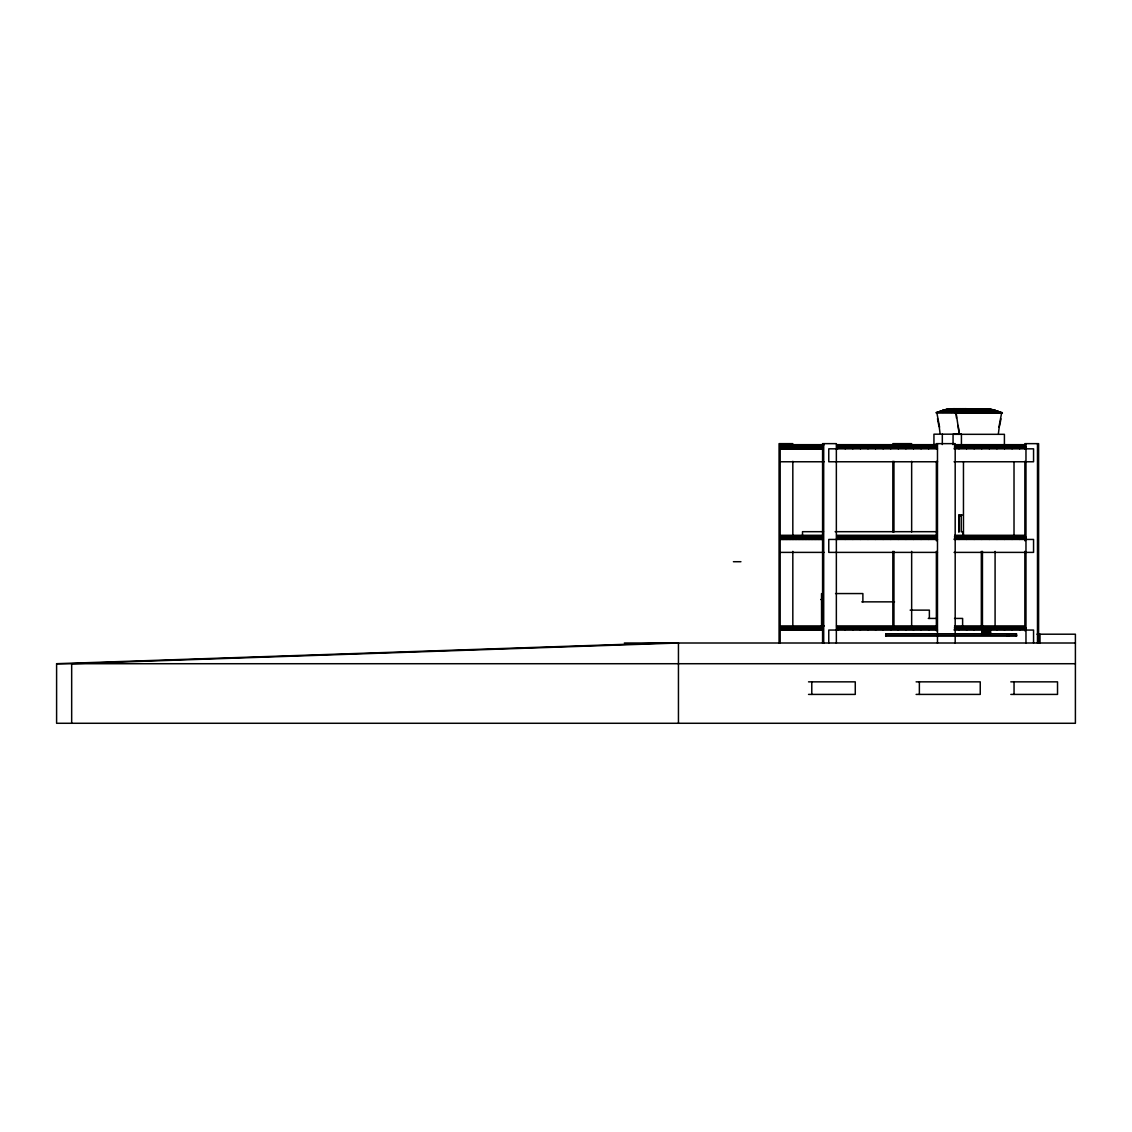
<?xml version="1.0" encoding="UTF-8"?>
<svg xmlns="http://www.w3.org/2000/svg" width="1132" height="1132" viewBox="0 0 1132 1132"><rect width="100%" height="100%" fill="white"/><g stroke="black" fill="none" stroke-linecap="round" stroke-linejoin="round"><path stroke-width="1.5" d="M998.424 433.429L999.273 426.665M1001.693 412.543L998.891 427.302M999.598 426.028L1000.971 418.84M951.616 412.402L953.922 409.614M954.276 412.388L955.196 411.171M970.591 412.388L973.025 409.756A40.257 12.112 -90 0 1 975.543 408.878M970.732 412.543L972.346 410.605A40.299 12.127 -90 0 1 975.685 409.034M973.393 412.529L974.312 411.312M952.422 411.326L953.229 410.449A40.299 12.127 -90 0 1 956.582 408.893M955.068 411.326L956.837 409.614A40.257 12.112 -90 0 1 959.356 408.723L959.328 410.053M974.185 411.468L975.954 409.756A40.257 12.112 -90 0 1 978.472 408.878L978.388 410.208M937.551 412.402L940.154 411.326M938.173 412.388L940.749 411.171M956.611 412.388L965.172 409.756A40.144 39.21 90 0 1 973.35 408.878M956.667 412.543L959.865 411.312M957.29 412.529L965.172 409.925A40.03 39.096 -90 0 1 973.322 409.034M966.162 410.449L968.016 409.756M940.084 411.171L943.381 410.293M940.763 411.326L943.395 410.449M942.73 410.293L945.404 409.614A40.144 39.21 -90 0 1 953.583 408.723L956.498 408.723M942.786 410.449L946.069 409.614A40.144 39.21 90 0 1 954.234 408.723M1036.983 634.203L1075.4 634.203L1075.4 723.277L56.6 723.277L56.6 663.72L663.394 643.004M975.614 408.878L972.685 408.878A40.144 39.21 -90 0 0 964.521 409.756M954.715 409.897L948.658 409.897L948.658 411.072M966.403 409.897L957.63 409.897L957.63 411.072M954.884 410.053L948.743 410.053L948.743 411.227M966.417 410.053L957.545 410.053L957.545 411.227M966.983 410.039L974.426 410.039M986.142 410.039L990.599 410.039M967.124 410.208L974.001 410.208M985.533 410.208L976.647 410.208L976.647 411.369M985.986 410.208L990.458 410.208M941.966 411.072L953.314 411.072M955.719 411.072L963.502 411.072M942.093 411.227L953.399 411.227M955.762 411.227L972.501 411.369M974.822 411.213L989.524 411.369M990.472 411.213L996.514 411.213M937.494 412.232L952.932 412.232M954.389 412.232L958.889 412.232M936.334 412.402L1002.131 412.543M936.051 412.883L957.134 412.883M955.167 413.038L1002.414 413.038M961.224 434.179L933.942 434.179L933.942 444.536L937.296 444.536M792.824 443.645L779.071 443.645L779.071 643.188M892.837 443.645L911.656 443.645M780.174 444.678L824.223 444.678M836.548 444.678L937.084 444.678M954.701 444.678L1025.168 444.678M780.174 445.98L822.582 445.98M836.675 445.98L937.084 445.98M954.559 445.98L1025.168 445.98M822.511 446.362L780.514 446.489L780.401 448.824M837.68 446.362L936.277 446.362M954.488 446.362L1025.776 446.362M780.924 447.664L781.887 447.664L781.887 446.362M782.382 447.664L783.344 447.664L783.344 446.362M784.787 447.664L783.839 447.664L783.839 446.362M786.245 447.664L785.283 447.664L785.283 446.362M787.688 447.664L786.74 447.664L786.74 446.362M788.183 447.664L789.146 447.664M789.641 447.664L790.589 447.664L790.589 446.362M791.084 447.664L792.046 447.664L792.046 446.362M792.542 447.664L793.49 447.664L793.49 446.362M794.947 447.664L793.985 447.664L793.985 446.362M796.39 447.664L795.442 447.664L795.442 446.362M796.886 447.664L797.848 447.664M798.343 447.664L799.291 447.664M799.786 447.664L800.749 447.664L800.749 446.362M801.244 447.664L802.192 447.664L802.192 446.362M803.649 447.664L802.687 447.664L802.687 446.362M805.093 447.664L804.144 447.664L804.144 446.362M806.55 447.664L805.588 447.664L805.588 446.362M807.045 447.664L807.993 447.664M808.489 447.664L809.451 447.664L809.451 446.362M809.946 447.664L810.908 447.664L810.908 446.362M811.403 447.664L812.352 447.664L812.352 446.362M813.809 447.664L812.847 447.664L812.847 446.362M815.252 447.664L814.304 447.664L814.304 446.362M815.748 447.664L816.71 447.664M817.205 447.664L818.153 447.664M818.648 447.664L819.61 447.664L819.61 446.362M820.106 447.664L821.054 447.664L821.054 446.362M821.549 447.664L822.511 447.664M837.68 447.664L936.277 447.664M954.488 447.664L1025.776 447.664M822.582 448.046L822.483 448.824M837.652 448.046L936.362 448.046M954.46 448.046L1025.748 448.046M780.174 448.824L822.582 448.824M937.48 448.824L828.766 448.824L828.766 461.771L937.607 461.771M954.064 448.824L1033.558 448.824L1033.558 461.771L954.064 461.771M780.174 461.771L824.11 461.771M962.285 515.032L958.804 515.032L958.804 531.927M959.03 516.121L961.224 516.121M823.516 531.686L802.503 531.686L802.503 535.295M835.147 531.686L937.395 531.686M961.79 531.686L962.893 531.686L962.893 535.295M780.174 535.295L822.582 535.295M836.675 535.295L937.084 535.295M954.701 535.295L1025.168 535.295M780.174 536.596L822.582 536.596M836.675 536.596L937.084 536.596M954.559 536.596L1025.168 536.596M780.924 536.978L781.887 536.978L781.887 538.28L780.924 538.28M782.382 536.978L783.344 536.978L783.344 538.28L782.382 538.28M784.787 536.978L783.839 536.978L783.839 538.28L784.787 538.28M786.245 536.978L785.283 536.978L785.283 538.28L786.245 538.28M787.688 536.978L786.74 536.978L786.74 538.28L787.688 538.28M788.183 536.978L789.146 536.978M789.641 536.978L790.589 536.978L790.589 538.28L789.641 538.28M791.084 536.978L792.046 536.978L792.046 538.28L791.084 538.28M792.542 536.978L793.49 536.978L793.49 538.28L792.542 538.28M794.947 536.978L793.985 536.978L793.985 538.28L794.947 538.28M796.39 536.978L795.442 536.978L795.442 538.28L796.39 538.28M796.886 536.978L797.848 536.978M798.343 536.978L799.291 536.978M799.786 536.978L800.749 536.978L800.749 538.28L799.786 538.28M801.244 536.978L802.192 536.978L802.192 538.28L801.244 538.28M803.649 536.978L802.687 536.978L802.687 538.28L803.649 538.28M805.093 536.978L804.144 536.978L804.144 538.28L805.093 538.28M806.55 536.978L805.588 536.978L805.588 538.28L806.55 538.28M807.045 536.978L807.993 536.978M808.489 536.978L809.451 536.978L809.451 538.28L808.489 538.28M809.946 536.978L810.908 536.978L810.908 538.28L809.946 538.28M811.403 536.978L812.352 536.978L812.352 538.28L811.403 538.28M813.809 536.978L812.847 536.978L812.847 538.28L813.809 538.28M815.252 536.978L814.304 536.978L814.304 538.28L815.252 538.28M815.748 536.978L816.71 536.978M817.205 536.978L818.153 536.978M818.648 536.978L819.61 536.978L819.61 538.28L818.648 538.28M820.106 536.978L821.054 536.978L821.054 538.28L820.106 538.28M821.549 536.978L822.511 536.978M837.68 536.978L936.277 536.978M954.488 536.978L1025.776 536.978M780.854 537.106L780.401 539.44M788.183 538.28L789.146 538.28M796.886 538.28L797.848 538.28M798.343 538.28L799.291 538.28M807.045 538.28L807.993 538.28M815.748 538.28L816.71 538.28M817.205 538.28L818.153 538.28M821.549 538.28L822.511 538.28M837.397 538.28L936.277 538.28M954.488 538.28L1025.776 538.28M822.582 538.662L822.483 539.44M837.652 538.662L936.362 538.662M954.46 538.662L1025.748 538.662M780.174 539.44L822.582 539.44M937.48 539.44L828.766 539.44L828.766 552.388L937.48 552.388M954.064 539.44L1033.558 539.44L1033.558 552.388L954.064 552.388M780.174 552.388L824.11 552.388M733.409 561.713L740.936 561.713M835.543 593.564L862.881 593.564L862.881 601.856M820.742 599.507L822.837 599.507M861.792 601.856L894.506 601.856M910.128 610.134L929.372 610.134L929.372 618.426M928.282 618.426L937.027 618.426M954.531 618.426L962.625 618.426L962.625 625.925M780.174 625.925L824.223 625.925M836.548 625.925L937.084 625.925M954.573 625.925L1025.168 625.925M780.174 627.213L822.582 627.213M836.675 627.213L937.084 627.213M954.559 627.213L1025.168 627.213M780.924 627.609L781.887 627.609L781.887 628.897L780.924 628.897M782.382 627.609L783.344 627.609L783.344 628.897L782.382 628.897M784.787 627.609L783.839 627.609L783.839 628.897L784.787 628.897M786.245 627.609L785.283 627.609L785.283 628.897L786.245 628.897M787.688 627.609L786.74 627.609L786.74 628.897L787.688 628.897M788.183 627.609L789.146 627.609M789.641 627.609L790.589 627.609L790.589 628.897L789.641 628.897M791.084 627.609L792.046 627.609L792.046 628.897L791.084 628.897M792.542 627.609L793.49 627.609L793.49 628.897L792.542 628.897M794.947 627.609L793.985 627.609L793.985 628.897L794.947 628.897M796.39 627.609L795.442 627.609L795.442 628.897L796.39 628.897M796.886 627.609L797.848 627.609M798.343 627.609L799.291 627.609M799.786 627.609L800.749 627.609L800.749 628.897L799.786 628.897M801.244 627.609L802.192 627.609L802.192 628.897L801.244 628.897M803.649 627.609L802.687 627.609L802.687 628.897L803.649 628.897M805.093 627.609L804.144 627.609L804.144 628.897L805.093 628.897M806.55 627.609L805.588 627.609L805.588 628.897L806.55 628.897M807.045 627.609L807.993 627.609M808.489 627.609L809.451 627.609L809.451 628.897L808.489 628.897M809.946 627.609L810.908 627.609L810.908 628.897L809.946 628.897M811.403 627.609L812.352 627.609L812.352 628.897L811.403 628.897M813.809 627.609L812.847 627.609L812.847 628.897L813.809 628.897M815.252 627.609L814.304 627.609L814.304 628.897L815.252 628.897M815.748 627.609L816.71 627.609M817.205 627.609L818.153 627.609M818.648 627.609L819.61 627.609L819.61 628.897L818.648 628.897M820.106 627.609L821.054 627.609L821.054 628.897L820.106 628.897M821.549 627.609L822.511 627.609M837.68 627.609L936.277 627.609M954.488 627.609L1025.776 627.609M780.854 627.736L780.401 630.057M788.183 628.897L789.146 628.897M796.886 628.897L797.848 628.897M798.343 628.897L799.291 628.897M807.045 628.897L807.993 628.897M815.748 628.897L816.71 628.897M817.205 628.897L818.153 628.897M821.549 628.897L822.511 628.897M837.397 628.897L936.277 628.897M954.488 628.897L1025.776 628.897M822.582 629.293L822.483 630.057M837.652 629.293L936.362 629.293M954.46 629.293L1025.748 629.293M780.231 630.057L822.582 630.057M937.48 630.057L828.766 630.057L828.766 643.004M954.064 630.057L1033.558 630.057L1033.558 643.004M990.486 630.991L981.939 630.991L981.939 632.279L990.486 632.279M982.859 633.439L982.859 632.661L990.557 632.661M982.802 633.184L990.443 633.184M886.115 633.75L886.115 635.307L1016.678 635.307L1016.678 636.085L885.677 636.085L885.79 633.75L1016.564 633.75L1016.564 635.307M624.34 643.004L1075.4 643.004M56.6 663.72L1075.4 663.72M808.531 681.846L855.268 681.846L855.268 694.411L808.531 694.411M916.113 681.846L980.241 681.846L980.241 694.411L916.113 694.411M1010.805 681.846L1057.529 681.846L1057.529 694.411L1010.805 694.411M995.679 410.605L992.41 409.756A40.144 39.21 90 0 0 984.232 408.878M998.311 411.468L995.085 410.449L997.702 411.468M1000.971 412.388L993.061 409.756A40.144 39.21 -90 0 0 984.897 408.878L981.968 408.878A40.427 12.155 -90 0 1 983.722 409.275M997.717 411.312L1000.914 412.543M991.052 411.468L987.387 409.925A40.144 27.069 90 0 0 981.755 409.034A40.144 12.07 90 0 1 982.746 409.133M995.028 412.388L991.42 410.449A40.427 27.253 90 0 0 983.906 408.878M994.887 412.529L989.439 409.925A40.144 27.069 90 0 0 983.807 409.034M992.863 412.543L989.156 410.449A40.427 27.253 90 0 0 981.656 408.878L975.926 408.878A40.257 27.14 90 0 0 972.147 409.275M955.861 411.072L959.144 433.429M958.309 426.665L959.285 433.386M939.192 426.523L940.041 433.273M939.574 427.16L936.787 412.402M937.494 418.684L938.881 425.873M957.842 425.292L957.983 426.028M956.031 412.543L956.455 418.104M1040.011 634.203L1040.011 643.004M1038.61 643.188L1038.61 443.645L1024.856 443.645L1024.856 448.937M1037.492 443.645L1037.492 643.188M1025.974 443.645L1025.974 643.188M1024.856 461.304L1024.856 540.771M1024.856 551.369L1024.856 630.835M1019.791 445.98L1019.677 448.824M1019.791 536.596L1019.677 539.44M1019.791 627.213L1019.677 630.057M1016.225 633.75L1016.112 636.085M1014.017 461.771L1014.017 535.295M1014.046 681.846L1014.046 694.411M1012.206 445.98L1012.206 448.046M1012.206 536.596L1012.206 538.662M1012.206 627.213L1012.206 629.293M1012.093 448.046L1012.093 448.824M1012.093 538.662L1012.093 539.44M1012.093 629.293L1012.093 630.057M1008.853 635.307L1008.853 636.085M1008.739 633.75L1008.739 635.307M1008.4 633.75L1008.301 636.085M1007.353 635.307L1007.353 636.085M1006.801 635.307L1006.801 636.085M1004.622 445.98L1004.622 448.046M1004.622 536.596L1004.622 538.662M1004.622 627.213L1004.622 629.293M1004.409 444.678L1004.409 434.32L953.059 434.32L953.059 444.678M1004.551 446.362L1004.551 447.664M1004.509 448.046L1004.509 448.824M1004.551 536.978L1004.551 538.28M1004.509 538.662L1004.509 539.44M1004.551 627.609L1004.551 628.897M1004.509 629.293L1004.509 630.057M997.037 445.98L997.037 448.046M997.037 536.596L997.037 538.662M997.037 627.213L997.037 629.293M996.967 446.362L996.967 447.664M996.924 448.046L996.924 448.824M996.967 536.978L996.967 538.28M996.924 538.662L996.924 539.44M996.967 627.609L996.967 628.897M996.924 629.293L996.924 630.057M996.245 411.213L996.089 412.543M995.085 551.369L995.085 627.298M989.495 411.213L989.524 412.543M989.453 445.98L989.34 448.824M989.453 536.596L989.34 539.44M989.453 627.213L989.34 630.057M985.533 411.369L985.505 410.039L976.746 410.039L976.746 411.213M982.972 630.595L982.972 632.661M982.449 551.369L982.449 627.298M982.618 630.991L982.562 632.279M982.279 630.991L982.222 632.279M981.869 445.98L981.755 448.824M981.869 536.596L981.755 539.44M981.869 627.213L981.755 630.057M981.515 408.878L981.543 410.208M981.331 551.369L981.331 627.298M974.963 411.213L974.864 412.543M974.284 445.98L974.171 448.824M974.284 536.596L974.171 539.44M974.284 627.213L974.171 630.057M973.548 408.878L973.633 410.208M967.86 410.208L967.86 411.369M967.775 410.039L967.775 411.213M966.7 445.98L966.587 448.824M966.7 536.596L966.587 539.44M966.7 627.213L966.587 630.057M963.459 461.842L963.459 535.295M962.412 408.723L962.426 410.053M962.002 411.213L962.087 412.543M961.422 434.32L961.422 444.678M961.224 515.032L961.224 531.814M959.285 410.053L959.285 408.893A40.299 12.127 90 0 0 955.889 410.463M959.115 445.98L959.115 448.046M959.115 536.596L959.115 538.662M959.115 627.213L959.115 629.293M959.03 446.362L959.03 447.664M959.002 448.046L959.002 448.824M959.03 515.032L959.03 531.927M959.03 536.978L959.03 538.28M959.002 538.662L959.002 539.44M959.03 627.609L959.03 628.897M959.002 629.293L959.002 630.057M955.182 643.188L955.182 443.645L936.362 443.645L936.362 448.937M954.432 408.723L954.389 410.053M942.885 411.072L942.97 412.402M942.319 434.179L942.319 444.536M937.48 443.645L937.48 643.188M936.362 461.304L936.362 540.771M936.362 551.369L936.362 630.835M928.778 445.98L928.664 448.824M928.778 536.596L928.664 539.44M928.778 627.213L928.664 630.057M921.193 445.98L921.08 448.824M921.193 536.596L921.08 539.44M921.193 627.213L921.08 630.057M919.368 681.846L919.368 694.411M913.609 445.98L913.496 448.824M913.609 536.596L913.496 539.44M913.609 627.213L913.496 630.057M913.524 446.362L913.524 447.664M913.524 536.978L913.524 538.28M913.524 627.609L913.524 628.897M911.656 461.304L911.656 531.941M911.656 551.369L911.656 627.298M906.024 445.98L905.911 448.824M906.024 536.596L905.911 539.44M906.024 627.213L905.911 630.057M905.94 446.362L905.94 447.664M905.94 536.978L905.94 538.28M905.94 627.609L905.94 628.897M898.44 445.98L898.327 448.824M898.44 536.596L898.327 539.44M898.44 627.213L898.327 630.057M893.955 461.304L893.955 531.941M893.955 551.369L893.955 627.298M892.837 461.304L892.837 531.941M892.837 551.369L892.837 627.298M890.856 445.98L890.743 448.824M890.856 536.596L890.743 539.44M890.856 627.213L890.743 630.057M886.229 635.307L886.229 636.085M883.271 445.98L883.158 448.824M883.271 536.596L883.158 539.44M883.271 627.213L883.158 630.057M875.687 445.98L875.574 448.824M875.687 536.596L875.574 539.44M875.687 627.213L875.574 630.057M868.103 445.98L868.103 448.046M868.103 536.596L868.103 538.662M868.103 627.213L868.103 629.293M868.018 446.362L868.018 447.664M867.989 448.046L867.989 448.824M868.018 536.978L868.018 538.28M867.989 538.662L867.989 539.44M868.018 627.609L868.018 628.897M867.989 629.293L867.989 630.057M860.518 445.98L860.518 448.046M860.518 536.596L860.518 538.662M860.518 627.213L860.518 629.293M860.433 446.362L860.433 447.664M860.405 448.046L860.405 448.824M860.433 536.978L860.433 538.28M860.405 538.662L860.405 539.44M860.433 627.609L860.433 628.897M860.405 629.293L860.405 630.057M852.934 445.98L852.821 448.824M852.934 536.596L852.821 539.44M852.934 627.213L852.821 630.057M852.849 446.362L852.849 447.664M852.849 536.978L852.849 538.28M852.849 627.609L852.849 628.897M845.335 445.98L845.236 448.824M845.335 536.596L845.236 539.44M845.335 627.213L845.236 630.057M837.751 445.98L837.652 448.824M837.751 536.596L837.652 539.44M837.751 627.213L837.652 630.057M836.35 643.188L836.35 443.645L822.582 443.645L822.582 643.188M823.7 443.645L823.7 643.188M822.172 446.362L822.228 447.664M822.228 536.978L822.172 538.28M822.172 627.609L822.228 628.897M821.889 446.362L821.832 447.664M821.889 536.978L821.832 538.28M821.889 627.609L821.832 628.897M821.577 448.824L821.478 445.98M821.577 539.44L821.478 536.596M821.577 630.057L821.535 593.564M821.139 445.98L821.025 448.824M821.139 536.596L821.025 539.44M821.139 627.213L821.025 630.057M820.771 446.362L820.714 447.664M820.771 536.978L820.714 538.28M820.771 627.609L820.714 628.897M820.375 446.362L820.445 447.664M820.375 536.978L820.445 538.28M820.375 627.609L820.445 628.897M820.021 445.98L820.134 448.824M820.021 536.596L820.134 539.44M820.021 627.213L820.134 630.057M819.681 445.98L819.568 448.824M819.681 536.596L819.568 539.44M819.681 627.213L819.568 630.057M819.327 446.362L819.271 447.664M819.327 536.978L819.271 538.28M819.327 627.609L819.271 628.897M818.563 445.98L818.677 448.824M818.563 536.596L818.677 539.44M818.563 627.213L818.677 630.057M818.238 445.98L818.125 448.824M818.238 536.596L818.125 539.44M818.238 627.213L818.125 630.057M817.87 446.362L817.813 447.664M817.813 536.978L817.87 538.28M817.87 627.609L817.813 628.897M817.545 446.362L817.474 447.664M817.545 536.978L817.474 538.28M817.474 627.609L817.545 628.897M817.12 445.98L817.233 448.824M817.12 536.596L817.233 539.44M817.12 627.213L817.233 630.057M816.78 445.98L816.667 448.824M816.78 536.596L816.667 539.44M816.78 627.213L816.667 630.057M816.427 446.362L816.427 447.664M816.427 536.978L816.427 538.28M816.427 627.609L816.427 628.897M816.37 446.362L816.37 447.664M816.37 536.978L816.37 538.28M816.37 627.609L816.37 628.897M816.031 446.362L816.087 447.664M816.031 536.978L816.087 538.28M816.087 627.609L816.031 628.897M815.663 445.98L815.776 448.824M815.663 536.596L815.776 539.44M815.663 627.213L815.776 630.057M815.337 445.98L815.224 448.824M815.337 536.596L815.224 539.44M815.337 627.213L815.224 630.057M814.969 446.362L814.969 447.664M814.969 536.978L814.969 538.28M814.969 627.609L814.969 628.897M814.913 446.362L814.913 447.664M814.913 536.978L814.913 538.28M814.913 627.609L814.913 628.897M814.63 446.362L814.573 447.664M814.63 536.978L814.573 538.28M814.573 627.609L814.63 628.897M814.332 448.824L814.219 445.98M814.332 539.44L814.219 536.596M814.332 630.057L814.219 627.213M813.88 445.98L813.767 448.824M813.88 536.596L813.767 539.44M813.88 627.213L813.767 630.057M813.526 446.362L813.469 447.664M813.526 536.978L813.469 538.28M813.469 627.609L813.526 628.897M813.186 446.362L813.13 447.664M813.186 536.978L813.13 538.28M813.186 627.609L813.13 628.897M812.875 448.824L812.762 445.98M812.875 539.44L812.762 536.596M812.875 630.057L812.762 627.213M812.436 445.98L812.323 448.824M812.436 536.596L812.323 539.44M812.436 627.213L812.323 630.057M812.068 446.362L812.012 447.664M812.068 536.978L812.012 538.28M812.012 627.609L812.068 628.897M811.729 446.362L811.672 447.664M811.729 536.978L811.672 538.28M811.729 627.609L811.672 628.897M811.786 681.846L811.786 694.411M811.432 448.824L811.319 445.98M811.432 539.44L811.319 536.596M811.432 630.057L811.319 627.213M810.979 445.98L810.866 448.824M810.979 536.596L810.866 539.44M810.979 627.213L810.866 630.057M810.569 446.362L810.625 447.664M810.569 536.978L810.625 538.28M810.625 627.609L810.569 628.897M809.861 445.98L809.974 448.824M809.861 536.596L809.974 539.44M809.861 627.213L809.974 630.057M809.536 445.98L809.422 448.824M809.536 536.596L809.422 539.44M809.536 627.213L809.422 630.057M809.111 446.362L809.168 447.664M809.168 536.978L809.111 538.28M809.168 627.609L809.111 628.897M808.418 445.98L808.531 448.824M808.418 536.596L808.531 539.44M808.418 627.213L808.531 630.057M808.078 445.98L807.965 448.824M808.078 536.596L807.965 539.44M808.078 627.213L807.965 630.057M807.668 446.362L807.724 447.664M807.724 536.978L807.668 538.28M807.724 627.609L807.668 628.897M807.385 446.362L807.328 447.664M807.385 536.978L807.328 538.28M807.385 627.609L807.328 628.897M806.96 445.98L807.074 448.824M806.96 536.596L807.074 539.44M806.96 627.213L807.074 630.057M806.635 445.98L806.522 448.824M806.635 536.596L806.522 539.44M806.635 627.213L806.522 630.057M805.871 446.362L805.927 447.664M805.871 536.978L805.927 538.28M805.871 627.609L805.927 628.897M805.63 448.824L805.517 445.98M805.63 539.44L805.517 536.596M805.63 630.057L805.517 627.213M805.177 445.98L805.064 448.824M805.177 536.596L805.064 539.44M805.177 627.213L805.064 630.057M804.428 446.362L804.484 447.664M804.484 536.978L804.428 538.28M804.484 627.609L804.428 628.897M804.173 448.824L804.06 445.98M804.173 539.44L804.06 536.596M804.173 630.057L804.06 627.213M803.734 445.98L803.621 448.824M803.734 536.596L803.621 539.44M803.734 627.213L803.621 630.057M803.366 446.362L803.31 447.664M803.366 536.978L803.31 538.28M803.366 627.609L803.31 628.897M803.027 446.362L802.97 447.664M802.97 536.978L803.027 538.28M802.97 627.609L803.027 628.897M802.729 448.824L802.616 445.98M802.729 539.44L802.616 536.596M802.729 630.057L802.616 627.213M802.277 445.98L802.163 448.824M802.277 536.596L802.163 539.44M802.277 627.213L802.163 630.057M801.923 446.362L801.852 447.664M801.852 536.978L801.923 538.28M801.923 627.609L801.852 628.897M801.583 446.362L801.527 447.664M801.527 536.978L801.583 538.28M801.527 627.609L801.583 628.897M801.159 445.98L801.272 448.824M801.159 536.596L801.272 539.44M801.159 627.213L801.272 630.057M800.833 445.98L800.72 448.824M800.833 536.596L800.72 539.44M800.833 627.213L800.72 630.057M800.466 446.362L800.409 447.664M800.466 536.978L800.409 538.28M800.409 627.609L800.466 628.897M800.126 446.362L800.126 447.664M800.126 536.978L800.126 538.28M800.126 627.609L800.126 628.897M800.069 446.362L800.069 447.664M800.069 536.978L800.069 538.28M800.069 627.609L800.069 628.897M799.716 445.98L799.829 448.824M799.716 536.596L799.829 539.44M799.716 627.213L799.829 630.057M799.376 445.98L799.263 448.824M799.376 536.596L799.263 539.44M799.376 627.213L799.263 630.057M798.951 446.362L799.022 447.664M798.951 536.978L799.022 538.28M799.022 627.609L798.951 628.897M798.626 446.362L798.683 447.664M798.626 536.978L798.683 538.28M798.683 627.609L798.626 628.897M798.258 445.98L798.371 448.824M798.258 536.596L798.371 539.44M798.258 627.213L798.371 630.057M797.918 445.98L797.819 448.824M797.918 536.596L797.819 539.44M797.918 627.213L797.819 630.057M797.565 446.362L797.508 447.664M797.565 536.978L797.508 538.28M797.508 627.609L797.565 628.897M797.169 446.362L797.225 447.664M797.225 536.978L797.169 538.28M797.225 627.609L797.169 628.897M796.815 445.98L796.914 448.824M796.815 536.596L796.914 539.44M796.815 627.213L796.914 630.057M796.475 445.98L796.362 448.824M796.475 536.596L796.362 539.44M796.475 627.213L796.362 630.057M795.711 446.362L795.782 447.664M795.711 536.978L795.782 538.28M795.782 627.609L795.711 628.897M795.471 448.824L795.357 445.98M795.471 539.44L795.357 536.596M795.471 630.057L795.357 627.213M795.018 445.98L794.919 448.824M795.018 536.596L794.919 539.44M795.018 627.213L794.919 630.057M794.607 446.362L794.664 447.664M794.607 536.978L794.664 538.28M794.607 627.609L794.664 628.897M794.268 446.362L794.324 447.664M794.268 536.978L794.324 538.28M794.324 627.609L794.268 628.897M794.013 448.824L793.914 445.98M794.013 539.44L793.914 536.596M794.013 630.057L793.914 627.213M793.574 445.98L793.461 448.824M793.574 536.596L793.461 539.44M793.574 627.213L793.461 630.057M793.15 446.362L793.207 447.664M793.15 536.978L793.207 538.28M793.207 627.609L793.15 628.897M792.81 446.362L792.881 447.664M792.824 461.304L792.824 535.478M792.81 536.978L792.881 538.28M792.824 551.369L792.824 627.298M792.881 627.609L792.81 628.897M792.57 448.824L792.457 445.98M792.57 539.44L792.457 536.596M792.57 630.057L792.457 627.213M792.117 445.98L792.004 448.824M792.117 536.596L792.004 539.44M792.117 627.213L792.004 630.057M791.707 446.362L791.763 447.664M791.707 536.978L791.763 538.28M791.707 627.609L791.763 628.897M790.999 445.98L791.112 448.824M790.999 536.596L791.112 539.44M790.999 627.213L791.112 630.057M790.674 445.98L790.561 448.824M790.674 536.596L790.561 539.44M790.674 627.213L790.561 630.057M790.249 446.362L790.306 447.664M790.249 536.978L790.306 538.28M790.249 627.609L790.306 628.897M789.556 445.98L789.669 448.824M789.556 536.596L789.669 539.44M789.556 627.213L789.669 630.057M789.216 445.98L789.103 448.824M789.216 536.596L789.103 539.44M789.216 627.213L789.103 630.057M788.806 446.362L788.863 447.664M788.806 536.978L788.863 538.28M788.806 627.609L788.863 628.897M788.466 446.362L788.523 447.664M788.523 536.978L788.466 538.28M788.466 627.609L788.523 628.897M788.098 445.98L788.212 448.824M788.098 536.596L788.212 539.44M788.098 627.213L788.212 630.057M787.773 445.98L787.66 448.824M787.773 536.596L787.66 539.44M787.773 627.213L787.66 630.057M787.405 446.362L787.405 447.664M787.405 536.978L787.405 538.28M787.405 627.609L787.405 628.897M787.348 446.362L787.348 447.664M787.348 536.978L787.348 538.28M787.348 627.609L787.348 628.897M787.009 446.362L787.065 447.664M787.065 536.978L787.009 538.28M787.065 627.609L787.009 628.897M786.768 448.824L786.655 445.98M786.768 539.44L786.655 536.596M786.768 630.057L786.655 627.213M786.316 445.98L786.202 448.824M786.316 536.596L786.202 539.44M786.316 627.213L786.202 630.057M785.962 446.362L785.962 447.664M785.962 536.978L785.962 538.28M785.962 627.609L785.962 628.897M785.905 446.362L785.905 447.664M785.905 536.978L785.905 538.28M785.905 627.609L785.905 628.897M785.622 446.362L785.566 447.664M785.622 536.978L785.566 538.28M785.622 627.609L785.566 628.897M785.311 448.824L785.198 445.98M785.311 539.44L785.198 536.596M785.311 630.057L785.198 627.213M784.872 445.98L784.759 448.824M784.872 536.596L784.759 539.44M784.872 627.213L784.759 630.057M784.448 446.362L784.504 447.664M784.504 536.978L784.448 538.28M784.448 627.609L784.504 628.897M784.165 446.362L784.108 447.664M784.165 536.978L784.108 538.28M784.165 627.609L784.108 628.897M783.868 448.824L783.754 445.98M783.868 539.44L783.754 536.596M783.868 630.057L783.754 627.213M783.415 445.98L783.302 448.824M783.415 536.596L783.302 539.44M783.415 627.213L783.302 630.057M783.061 446.362L783.004 447.664M783.004 536.978L783.061 538.28M783.004 627.609L783.061 628.897M782.721 446.362L782.665 447.664M782.721 536.978L782.665 538.28M782.665 627.609L782.721 628.897M782.41 448.824L782.297 445.98M782.41 539.44L782.297 536.596M782.41 630.057L782.297 627.213M781.971 445.98L781.858 448.824M781.971 536.596L781.858 539.44M781.971 627.213L781.858 630.057M781.604 446.362L781.547 447.664M781.604 536.978L781.547 538.28M781.604 627.609L781.547 628.897M780.854 445.98L780.967 448.824M780.854 536.596L780.967 539.44M780.854 627.213L780.967 630.057M780.174 443.645L780.174 643.188M678.45 723.277L678.45 643.004L71.67 663.72L71.67 723.277M945.461 409.77A40.03 39.096 -90 0 1 953.611 408.893L965.752 408.893A40.03 39.096 90 0 1 971.199 409.289M946.055 409.77A40.03 39.096 -90 0 1 954.205 408.893M953.031 409.119A40.257 27.14 90 0 1 956.823 408.723L962.54 408.723A40.427 27.253 90 0 1 968.185 409.614M950.781 409.119A40.257 27.14 90 0 1 954.559 408.723M964.804 408.723A40.427 27.253 90 0 1 968.582 409.119M971.242 409.119A40.144 39.21 -90 0 0 965.78 408.723L962.865 408.723A40.427 12.155 -90 0 1 964.606 409.119M965.115 408.723A40.144 39.21 90 0 1 970.591 409.119M960.007 408.723A40.257 12.112 -90 0 1 961.691 409.119M965.143 408.893A40.03 39.096 90 0 1 970.605 409.289M968.284 409.77A40.144 27.069 90 0 0 962.639 408.893A40.144 12.07 90 0 1 964.464 409.289M964.69 408.893A40.144 27.069 90 0 1 968.468 409.289M960.134 408.893A40.144 12.07 -90 0 1 961.818 409.289M964.577 409.925A40.03 39.096 -90 0 1 972.713 409.034L984.854 409.034A40.03 39.096 90 0 1 993.005 409.925M969.898 409.275A40.257 27.14 90 0 1 973.676 408.878M973.93 409.133A40.144 27.069 90 0 1 975.826 409.034M979.251 409.034A40.144 12.07 -90 0 1 980.92 409.43M984.26 409.034A40.03 39.096 90 0 1 992.41 409.925M974.992 410.605A40.299 12.127 90 0 1 978.331 409.034M990.557 630.595L981.854 630.595L981.968 633.439L990.443 633.439L990.557 630.595M990.203 632.279L990.203 630.991L990.146 632.279M818.988 447.664L818.988 446.362L818.931 447.664M818.988 538.28L818.988 536.978L818.931 538.28M818.988 628.897L818.988 627.609L818.931 628.897M810.286 447.664L810.286 446.362L810.229 447.664M810.286 538.28L810.286 536.978L810.229 538.28M810.286 628.897L810.286 627.609L810.229 628.897M808.828 447.664L808.828 446.362L808.772 447.664M808.828 538.28L808.828 536.978L808.772 538.28M808.828 628.897L808.828 627.609L808.772 628.897M806.267 447.664L806.267 446.362L806.21 447.664M806.267 538.28L806.267 536.978L806.21 538.28M806.267 628.897L806.267 627.609L806.21 628.897M804.824 447.664L804.824 446.362L804.767 447.664M804.824 538.28L804.824 536.978L804.767 538.28M804.824 628.897L804.824 627.609L804.767 628.897M796.121 447.664L796.121 446.362L796.051 447.664M796.121 538.28L796.121 536.978L796.051 538.28M796.121 628.897L796.121 627.609L796.051 628.897M791.424 447.664L791.424 446.362L791.367 447.664M791.424 538.28L791.424 536.978L791.367 538.28M791.424 628.897L791.424 627.609L791.367 628.897M789.98 447.664L789.98 446.362L789.91 447.664M789.98 538.28L789.98 536.978L789.91 538.28M789.98 628.897L789.98 627.609L789.91 628.897M781.264 447.664L781.264 446.362L781.207 447.664M781.264 538.28L781.264 536.978L781.207 538.28M781.264 628.897L781.264 627.609L781.207 628.897"/></g></svg>
